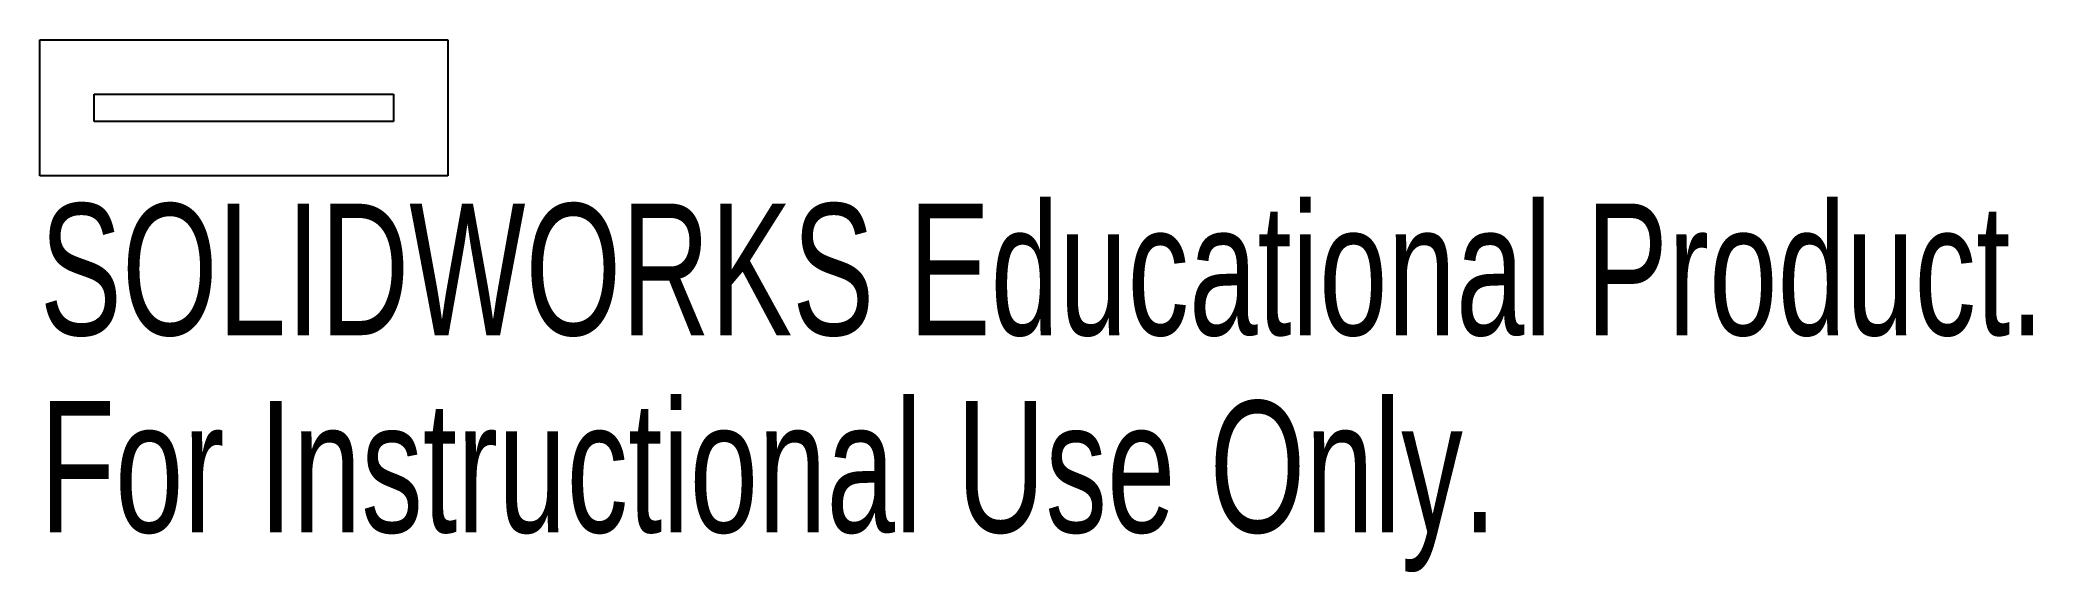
# Model space of a CAD drawing. Header units: millimetres. Extents: x 226 to 299.3, y -10.5 to 9.
import ezdxf

# ---------------------------------------------------------------- set-up
doc = ezdxf.new("R2010")
doc.units = ezdxf.units.MM
doc.styles.add('SLDTEXTSTYLE0', font='TXT', dxfattribs={"width": 0.7})

msp = doc.modelspace()

# ---------------------------------------------------------------- linework, layer by layer
at = {"color": 7, "linetype": 'Continuous', "lineweight": 25}
for p, q in [((226, 4.012), (226, 9.012)), ((226, 9.012), (241, 9.012)), ((241, 9.012), (241, 4.012)), ((228, 7.012), (239, 7.012)), ((228, 6.012), (228, 7.012)), ((239, 7.012), (239, 6.012)), ((239, 6.012), (228, 6.012)), ((241, 4.012), (226, 4.012))]:
    msp.add_line(p, q, dxfattribs=at)

# ---------------------------------------------------------------- texts
at = {"color": 7, "linetype": 'Continuous', "char_height": 4.83362, "attachment_point": 1, "style": 'SLDTEXTSTYLE0'}
for s, insert in [('SOLIDWORKS Educational Product.', (226, 2.993)), ('For Instructional Use Only.', (226, -4.258))]:
    msp.add_mtext(s, dxfattribs=dict(at, insert=insert))

doc.saveas('drawing.dxf')
